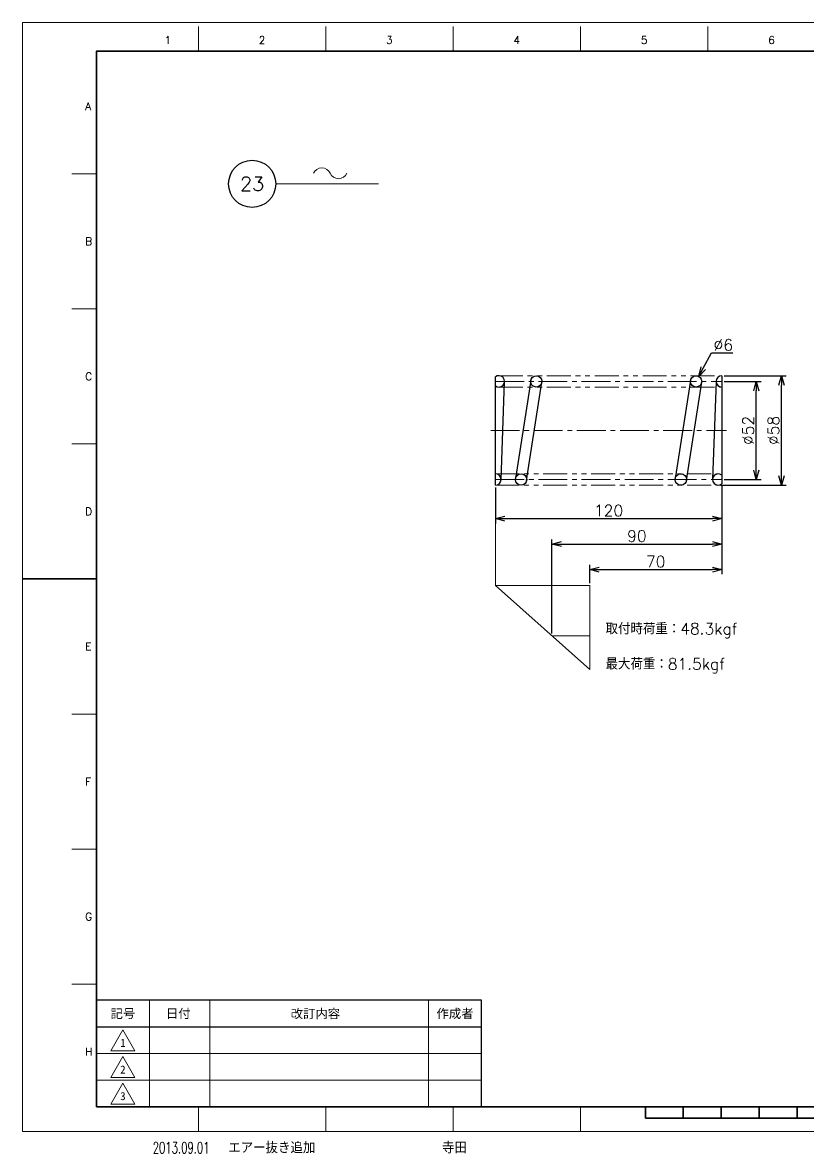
# Model space of a CAD drawing. Header units: millimetres. Extents: x 0 to 835, y -12 to 588.
# Drawn here: x 0 to 416, y -12 to 588 of the extents above; entities that cross this region are included whole.
import ezdxf
from ezdxf import colors
from ezdxf.entities.mleader import LeaderData, LeaderLine
from ezdxf.enums import TextEntityAlignment as Align
from ezdxf.math import Vec2, Vec3

# ---------------------------------------------------------------- set-up
doc = ezdxf.new("R2010")
doc.units = ezdxf.units.MM
doc.header["$LTSCALE"] = 0.8
doc.header["$PDMODE"] = 99
doc.header["$PDSIZE"] = 1
doc.linetypes.add('CENTER2', pattern=[28.575000000000003, 19.05, -3.175, 3.175, -3.175])
doc.linetypes.add('PHANTOM2', pattern=[31.750000000000004, 15.875, -3.175, 3.175, -3.175, 3.175, -3.175])
for name, color, linetype, lineweight in [('05_CENTER', 4, 'CENTER2', 13), ('06_PHANTOM', 2, 'PHANTOM2', 13), ('08_DIM', 3, 'Continuous', 13), ('90_FRAME', 5, 'Continuous', 35)]:
    doc.layers.add(name, color=color, linetype=linetype, lineweight=lineweight)
doc.layers.add('91_BLANK', color=5, linetype='Continuous', lineweight=0, plot=False)
doc.styles.add('KSS_TXT', font='txt.shx', dxfattribs={"bigfont": 'extfont2.shx'})
doc.styles.add('MS_G', font='MS Gothic.ttf')
doc.styles.get("Standard").update_dxf_attribs({"font": 'txt.shx', "bigfont": 'extfont2.shx'})
doc.styles.add('表題用', font='MS PGothic.ttf')
doc.dimstyles.new('KSS_DIM', dxfattribs={"dimscale": 2, "dimtxt": 3, "dimasz": 2.5, "dimexe": 1.25, "dimexo": 0.625, "dimtad": 1, "dimdsep": 46, "dimtxsty": 'KSS_TXT', "dimblk": 'OPEN30', "dimcen": 0, "dimazin": 2, "dimtfac": 0.75, "dimtmove": 0, "dimatfit": 3, "dimldrblk": 'OPEN30', "dimfxl": 1.25, "dimtolj": 1, "dimarcsym": 0})
doc.dimstyles.new('KSS_DIM$3', dxfattribs={"dimscale": 2, "dimtxt": 3, "dimasz": 2.5, "dimexe": 1.25, "dimexo": 0.625, "dimtad": 1, "dimtih": 1, "dimtoh": 1, "dimdsep": 46, "dimtxsty": 'KSS_TXT', "dimblk": 'OPEN30', "dimcen": 0, "dimazin": 2, "dimtfac": 0.75, "dimtofl": 0, "dimtmove": 0, "dimatfit": 3, "dimldrblk": 'OPEN30', "dimfxl": 1.25, "dimtolj": 1, "dimarcsym": 0})

# ---------------------------------------------------------------- blocks, each defined once
blk = doc.blocks.new('AM_BALLOON1')
at = {"transparency": 16777216}
blk.add_circle((0, 0), 5, dxfattribs=at)
blk.add_attdef('B_NUMBER', text='', height=3, dxfattribs=at).set_placement((0, 0), align=Align.MIDDLE_CENTER)
blk = doc.blocks.new('_OPEN')
at = {"color": 0, "linetype": 'ByBlock'}
for p, q in [((-1, 0.1666666666666666), (0, 0)), ((0, 0), (-1, -0.1666666666666666)), ((0, 0), (-1, 0))]:
    blk.add_line(p, q, dxfattribs=at)
blk = doc.blocks.new('p1ba05')
for centre, start, end in [((-2.953558874599082, 0.2854771617432377), 24.22763733453314, 155.5757785718213), ((0, 1.620669598395743), 204.2276373345332, 335.5757785718214)]:
    blk.add_arc(centre, 1.620669598395854, start, end)
blk = doc.blocks.new('_Open30')
at = {"color": 0, "linetype": 'ByBlock', "lineweight": -2}
for p, q in [((-1, 0.26794919), (0, 0)), ((0, 0), (-1, -0.26794919)), ((0, 0), (-1, 0))]:
    blk.add_line(p, q, dxfattribs=at)
blk = doc.blocks.new('*D142')
at = {"layer": '08_DIM', "color": 0, "lineweight": -2, "transparency": 16777216}
for p, q in [((370.5185724003773, 341.9433850841612), (370.5185724003773, 322.289705720567)), ((250.5184466562009, 341.2860947677378), (250.5184466562009, 322.289705720567)), ((255.5184466562009, 324.789705720567), (365.5185724003773, 324.789705720567))]:
    blk.add_line(p, q, dxfattribs=at)
at = {"layer": 'Defpoints', "color": 0, "transparency": 16777216}
for p in [(250.5184466562009, 342.5360947677378), (370.5185724003773, 343.1933850841612), (370.5185724003773, 324.789705720567)]:
    blk.add_point(p, dxfattribs=at)
at = {"layer": '08_DIM', "color": 0, "lineweight": -2, "transparency": 16777216, "xscale": 5, "yscale": 5, "zscale": 5, "rotation": 180}
blk.add_blockref('_Open30', (250.5184466562009, 324.789705720567), dxfattribs=at)
at = {"layer": '08_DIM', "color": 0, "lineweight": -2, "transparency": 16777216, "xscale": 5, "yscale": 5, "zscale": 5}
blk.add_blockref('_Open30', (370.5185724003773, 324.789705720567), dxfattribs=at)
at = {"layer": '08_DIM', "color": 0, "transparency": 16777216, "insert": (310.5185095282891, 329.039705720567), "char_height": 6, "attachment_point": 5, "style": 'KSS_TXT'}
blk.add_mtext('\\A1;120', dxfattribs=at)
blk = doc.blocks.new('*D143')
at = {"layer": '08_DIM', "color": 0, "lineweight": -2, "transparency": 16777216}
for p, q in [((370.5185724003773, 341.9433850841612), (370.5185724003773, 308.8116243849091)), ((280.5185932471527, 263.9141446377495), (280.5185932471527, 313.8116243849091)), ((285.5185932471527, 311.3116243849091), (365.5185724003773, 311.3116243849091))]:
    blk.add_line(p, q, dxfattribs=at)
at = {"layer": 'Defpoints', "color": 0, "transparency": 16777216}
for p in [(370.5185724003773, 343.1933850841612), (370.5185724003773, 311.3116243849091), (280.5185932471527, 262.6641446377495)]:
    blk.add_point(p, dxfattribs=at)
at = {"layer": '08_DIM', "color": 0, "lineweight": -2, "transparency": 16777216, "xscale": 5, "yscale": 5, "zscale": 5, "rotation": 180}
blk.add_blockref('_Open30', (280.5185932471527, 311.3116243849091), dxfattribs=at)
at = {"layer": '08_DIM', "color": 0, "lineweight": -2, "transparency": 16777216, "xscale": 5, "yscale": 5, "zscale": 5}
blk.add_blockref('_Open30', (370.5185724003773, 311.3116243849091), dxfattribs=at)
at = {"layer": '08_DIM', "color": 0, "transparency": 16777216, "insert": (325.518582823765, 315.5616243849091), "char_height": 6, "attachment_point": 5, "style": 'KSS_TXT'}
blk.add_mtext('\\A1;90', dxfattribs=at)
blk = doc.blocks.new('*D144')
at = {"layer": '08_DIM', "color": 0, "lineweight": -2, "transparency": 16777216}
for p, q in [((370.5185724003773, 341.9433850841612), (370.5185724003773, 295.2811030724962)), ((300.5185724003809, 290.6468087636193), (300.5185724003809, 300.2811030724962)), ((305.5185724003809, 297.7811030724962), (365.5185724003773, 297.7811030724962))]:
    blk.add_line(p, q, dxfattribs=at)
at = {"layer": 'Defpoints', "color": 0, "transparency": 16777216}
for p in [(370.5185724003773, 343.1933850841612), (370.5185724003773, 297.7811030724962), (300.5185724003809, 289.3968087636193)]:
    blk.add_point(p, dxfattribs=at)
at = {"layer": '08_DIM', "color": 0, "lineweight": -2, "transparency": 16777216, "xscale": 5, "yscale": 5, "zscale": 5, "rotation": 180}
blk.add_blockref('_Open30', (300.5185724003809, 297.7811030724962), dxfattribs=at)
at = {"layer": '08_DIM', "color": 0, "lineweight": -2, "transparency": 16777216, "xscale": 5, "yscale": 5, "zscale": 5}
blk.add_blockref('_Open30', (370.5185724003773, 297.7811030724962), dxfattribs=at)
at = {"layer": '08_DIM', "color": 0, "transparency": 16777216, "insert": (335.5185724003791, 302.0311030724962), "char_height": 6, "attachment_point": 5, "style": 'KSS_TXT'}
blk.add_mtext('\\A1;70', dxfattribs=at)
blk = doc.blocks.new('*D145')
at = {"layer": '08_DIM', "color": 0, "lineweight": -2, "transparency": 16777216}
for p, q in [((371.7684466561973, 397.53609476235), (391.3090176793339, 397.5360947623499)), ((388.8090176793339, 350.5360947623499), (388.8090176793339, 392.5360947623499)), ((371.7684466561973, 345.53609476235), (391.3090176793339, 345.5360947623499))]:
    blk.add_line(p, q, dxfattribs=at)
at = {"layer": 'Defpoints', "color": 0, "transparency": 16777216}
for p in [(370.5184466561973, 397.53609476235), (388.8090176793339, 397.5360947623499), (370.5184466561973, 345.53609476235)]:
    blk.add_point(p, dxfattribs=at)
at = {"layer": '08_DIM', "color": 0, "lineweight": -2, "transparency": 16777216, "xscale": 5, "yscale": 5, "zscale": 5}
for p, rotation in [((388.8090176793339, 397.5360947623499), 90), ((388.8090176793339, 345.5360947623499), 270)]:
    blk.add_blockref('_Open30', p, dxfattribs=dict(at, rotation=rotation))
at = {"layer": '08_DIM', "color": 0, "transparency": 16777216, "insert": (384.5590176793338, 371.53609476235), "char_height": 6, "attachment_point": 5, "rotation": 90, "style": 'KSS_TXT'}
blk.add_mtext('\\A1;%%C52', dxfattribs=at)
blk = doc.blocks.new('*D146')
at = {"layer": '08_DIM', "color": 0, "lineweight": -2, "transparency": 16777216}
for p, q in [((371.7682074641554, 400.53609476235), (404.6718472541734, 400.5360947623499)), ((402.1718472541733, 347.5360947623499), (402.1718472541734, 395.5360947623499)), ((369.8983958602062, 342.53609476235), (404.6718472541733, 342.5360947623499))]:
    blk.add_line(p, q, dxfattribs=at)
at = {"layer": 'Defpoints', "color": 0, "transparency": 16777216}
for p in [(370.5182074641554, 400.53609476235), (402.1718472541734, 400.5360947623499), (368.6483958602062, 342.53609476235)]:
    blk.add_point(p, dxfattribs=at)
at = {"layer": '08_DIM', "color": 0, "lineweight": -2, "transparency": 16777216, "xscale": 5, "yscale": 5, "zscale": 5}
for p, rotation in [((402.1718472541734, 400.5360947623499), 90), ((402.1718472541733, 342.5360947623499), 270)]:
    blk.add_blockref('_Open30', p, dxfattribs=dict(at, rotation=rotation))
at = {"layer": '08_DIM', "color": 0, "transparency": 16777216, "insert": (397.9218472541733, 371.53609476235), "char_height": 6, "attachment_point": 5, "rotation": 90, "style": 'KSS_TXT'}
blk.add_mtext('\\A1;%%C58', dxfattribs=at)
blk = doc.blocks.new('*D147')
at = {"layer": '08_DIM', "color": 0, "lineweight": -2, "transparency": 16777216}
for p, q in [((360.7086742300294, 404.5695841870562), (365.0548431283381, 412.589027682561)), ((365.0548431283381, 412.589027682561), (376.3048431283381, 412.589027682561))]:
    blk.add_line(p, q, dxfattribs=at)
at = {"layer": 'Defpoints', "color": 0, "transparency": 16777216}
for p in [(358.3262822233202, 400.1736533042547), (355.4674118152691, 394.8985362448929)]:
    blk.add_point(p, dxfattribs=at)
at = {"layer": '08_DIM', "color": 0, "lineweight": -2, "transparency": 16777216, "xscale": 5, "yscale": 5, "zscale": 5, "rotation": 241.544347690172}
blk.add_blockref('_Open30', (358.3262822233202, 400.1736533042547), dxfattribs=at)
at = {"layer": '08_DIM', "color": 0, "transparency": 16777216, "insert": (371.3048431283382, 416.8390276825609), "char_height": 6, "attachment_point": 5, "style": 'KSS_TXT'}
blk.add_mtext('\\A1;%%C6', dxfattribs=at)

msp = doc.modelspace()

# ---------------------------------------------------------------- linework, layer by layer
at = {"color": 0}
for p, q in [((250.5184466562009, 342.5360947677378), (250.5183209080083, 399.8788044500812)), ((253.5165007418204, 345.4280591214971), (255.390334042519, 397.4280615114309)), ((269.2678486276986, 397.9973958269853), (261.1757248953677, 345.9973958269853)), ((267.1043676828144, 345.0747936923523), (275.1964914151454, 397.0747936923523)), ((353.9325256255711, 397.9973958418901), (345.8404018932401, 345.9973958418901)), ((351.7690446806869, 345.0747937072571), (359.8611684130178, 397.0747937072571)), ((367.5203925665651, 397.6441304127453), (365.6465592658665, 345.6441280228115)), ((370.5184466521846, 400.5360947665046), (370.5185724003773, 343.1933850841612))]:
    msp.add_line(p, q, dxfattribs=at)
for centre in [(272.232170021422, 397.5360947596688), (356.8968470192945, 397.5360947745736), (264.1400462890911, 345.5360947596688), (348.8047232869635, 345.5360947745736)]:
    msp.add_circle(centre, 3, dxfattribs=at)
for centre, radius, start, end in [((252.3922799568959, 397.5360971522911), 3.000000000004094, 231.3435269884595, 128.6567243021454), ((370.5184466521846, 397.5360947718851), 3, 90, 270), ((250.5184466562009, 345.5360947623573), 3, 270, 90), ((368.6446133514896, 345.5360923819513), 3.000000000004094, 51.34352698852, 308.6567243021454)]:
    msp.add_arc(centre, radius, start, end, dxfattribs=at)
at = {"layer": '05_CENTER'}
for p, q in [((250.5184466561973, 397.53609476235), (370.5184466561973, 397.53609476235)), ((248.0600405991668, 371.5360947650421), (373.0036160820405, 371.5360947650421)), ((250.5184466561973, 345.53609476235), (370.5184466561973, 345.53609476235))]:
    msp.add_line(p, q, dxfattribs=at)
at = {"layer": '06_PHANTOM'}
for p, q in [((252.3922799569141, 400.53609476235), (370.5184466561973, 400.53609476235)), ((252.3922799569141, 394.53609476235), (370.5184466561973, 394.5360947677306)), ((250.5184466561973, 348.53609476235), (368.6446133554841, 348.53609476235)), ((250.5184466561973, 342.53609476235), (368.6483958602062, 342.53609476235))]:
    msp.add_line(p, q, dxfattribs=at)
at = {"layer": '08_DIM'}
for p, q in [((134.1508750541111, 502.2332938546822), (188.5600988356568, 502.2332938546822)), ((250.5184466562009, 322.289705720567), (250.5183837821046, 289.3968087636193)), ((250.5183837821046, 289.3968087636193), (300.5185724003809, 289.3968087636193)), ((300.5185724003809, 244.8425115638023), (250.5183837821046, 289.3968087636193)), ((300.5185724003809, 289.3968087636193), (300.5185724003809, 244.8425115638023)), ((280.5185932471527, 262.6641446377495), (300.5185724003809, 262.6641446377495))]:
    msp.add_line(p, q, dxfattribs=at)
at = {"layer": '90_FRAME', "color": 4, "lineweight": 13}
for p, q in [((93.13286955239495, 572.6151258616644), (93.13286955239495, 585.683342247323)), ((160.6151284731227, 572.6151258616644), (160.6151284731227, 585.683342247323)), ((228.0973873938503, 572.6151258616644), (228.0973873938503, 585.683342247323)), ((295.579646314578, 572.6151258616644), (295.579646314578, 585.683342247323)), ((363.0619052353057, 572.6151258616644), (363.0619052353057, 585.683342247323)), ((39.16443845434634, 507.5506461778388), (26.09622206868775, 507.5506461778388)), ((39.16443845434634, 435.9712501083532), (26.09622206868775, 435.9712501083532)), ((39.16443845434634, 364.3918540388676), (26.09622206868775, 364.3918540388676)), ((39.16443845434634, 221.2330618998965), (26.09622206868775, 221.2330618998965)), ((39.16443845434634, 149.6536658304109), (26.09622206868775, 149.6536658304109)), ((39.16443845434634, 78.0742697609254), (26.09622206868775, 78.0742697609254)), ((93.13286955239495, -1.126752522395691e-07), (93.13286955239495, 13.00979007709968)), ((160.6151284731227, -1.126752522395691e-07), (160.6151284731227, 13.00979007709968)), ((228.0973873938503, -1.126752522395691e-07), (228.0973873938503, 13.00979007709968)), ((295.579646314578, -1.126752522395691e-07), (295.579646314578, 13.00979007709968))]:
    msp.add_line(p, q, dxfattribs=at)
at = {"layer": '90_FRAME'}
for p, q in [((-8.060645586883766e-07, 292.8124579693821), (39.16443845434634, 292.8124579693821)), ((330.0194227278673, 6.978305591408523), (330.0194227278673, 13.00979007709968)), ((350.124371013501, 6.978305591408523), (350.124371013501, 13.00979007709968)), ((370.2293192991348, 6.978305591408523), (370.2293192991348, 13.00979007709968)), ((390.3342675847659, 6.978305591408523), (390.3342675847659, 13.00979007709968)), ((410.4392158703996, 6.978305591408523), (410.4392158703996, 13.00979007709968)), ((330.0194227278673, 6.978305591408523), (531.0689055841998, 6.978305591408523))]:
    msp.add_line(p, q, dxfattribs=at)
at = {"layer": '90_FRAME', "color": 0, "lineweight": 13}
for p, q in [((67.16443845256146, 13.00979007709975), (67.16443845256146, 69.58121864829803)), ((99.16443845256146, 13.00979007709969), (99.16443845256146, 69.58121864829803)), ((215.1644384525615, 13.00979007709969), (215.1644384525615, 69.58121864829803)), ((39.16443845434634, 41.29550436269705), (243.1644384525614, 41.29550436269705)), ((39.16443845434634, 27.15264721990019), (243.1644384525614, 27.15264721990019))]:
    msp.add_line(p, q, dxfattribs=at)
at = {"layer": '90_FRAME', "color": 0, "lineweight": 25}
msp.add_line((39.16443845434634, 55.43836150550118), (243.1644384525614, 55.43836150550118), dxfattribs=at)
at = {"layer": '90_FRAME'}
msp.add_lwpolyline([(39.16443845434634, 13.00979007709968), (821.9238898577205, 13.00979007709968), (821.9238898577205, 572.6151258616644), (39.16443845434634, 572.6151258616644)], close=True, dxfattribs=at)
at = {"layer": '90_FRAME', "color": 0, "lineweight": 25}
msp.add_lwpolyline([(39.16443845434634, 13.00979007709969), (243.1644384525614, 13.00979007709975), (243.1644384525614, 69.58121864829803), (39.16443845434634, 69.58121864829803)], close=True, dxfattribs=at)
at = {"layer": '90_FRAME', "color": 0, "lineweight": 13}
for points in [[(46.80015273919167, 42.79762032240609), (53.1644384534539, 53.82088653339082), (59.52872416771249, 42.79762032240609), (46.80015273919167, 42.79762032240609)], [(46.80015273919167, 28.6547631796056), (53.1644384534539, 39.67802939058669), (59.52872416771249, 28.6547631796056), (46.80015273919167, 28.6547631796056)], [(46.80015273919167, 14.5119060368051), (53.1644384534539, 25.53517224778983), (59.52872416771249, 14.5119060368051), (46.80015273919167, 14.5119060368051)]]:
    msp.add_lwpolyline(points, dxfattribs=at)
at = {"layer": '91_BLANK'}
msp.add_lwpolyline([(-8.093381893559127e-07, -1.126752522395691e-07), (834.9921062419944, -1.126752522395691e-07), (834.9921062419944, 587.6997422500219), (-8.093381893559127e-07, 587.6997422500219)], close=True, dxfattribs=at)

# ---------------------------------------------------------------- block references
at = {"layer": '08_DIM', "xscale": 3, "yscale": 3, "zscale": 3}
msp.add_blockref('p1ba05', (167.3874100990188, 504.9684722050426), dxfattribs=at)

# ---------------------------------------------------------------- texts
at = {"layer": '08_DIM', "style": 'KSS_TXT'}
for s, p in [('取付時荷重：48.3kgf', (308.9212709873728, 263.4600868920081)), ('最大荷重：81.5kgf', (308.9212709873728, 244.8120157925126))]:
    msp.add_text(s, height=6, dxfattribs=at).set_placement(p)
at = {"layer": '90_FRAME', "color": 0, "lineweight": 13, "style": 'KSS_TXT'}
for s, p in [('1', (77.00299594207429, 575.2179924612188)), ('2', (126.8739990127601, 575.2179924612188)), ('3', (194.3562579334878, 575.2179924612188)), ('4', (261.8385168542129, 575.2179924612188)), ('5', (329.3207757749432, 575.2179924612188)), ('6', (396.8030346956683, 575.2179924612188))]:
    msp.add_text(s, height=4.0328, dxfattribs=at).set_placement(p, align=Align.BOTTOM_CENTER)
for s, p in [('A', (33.22759052088509, 543.3403442125816)), ('B', (33.22759052088509, 471.760948143096)), ('C', (33.22759052088509, 400.1815520736105)), ('D', (33.22759052088509, 328.6021560041249)), ('E', (33.22759052088509, 257.0227599346393)), ('F', (33.22759052088509, 185.4433638651537)), ('G', (33.22759052088509, 113.8639677956682)), ('H', (33.22759052088509, 42.28457172618261))]:
    msp.add_text(s, height=4.0328, dxfattribs=at).set_placement(p, align=Align.MIDDLE_LEFT)
at = {"layer": '90_FRAME', "color": 0, "style": '表題用'}
for s, p in [('記号', (53.1644384534539, 62.50979007689961)), ('日付', (82.477485895896, 62.50979007689961)), ('作成者', (229.1644384525615, 62.50979007689961))]:
    msp.add_text(s, height=4.8, dxfattribs=at).set_placement(p, align=Align.MIDDLE_CENTER)
msp.add_text('改訂内容', height=4.8, dxfattribs=at).set_placement((155.1644384525615, 62.50979007689961), align=Align.MIDDLE)
at = {"layer": '90_FRAME', "color": 0, "lineweight": 13, "style": 'MS_G'}
for s, p in [('1', (53.1644384534539, 46.95264721981943)), ('2', (53.1644384534539, 32.80979007701893)), ('3', (53.1644384534539, 18.66693293421844))]:
    msp.add_text(s, height=4.24285714284, dxfattribs=at).set_placement(p, align=Align.MIDDLE)
at = {"layer": '90_FRAME', "color": 3, "lineweight": 13, "width": 0.65}
msp.add_text('2013.09.01', height=6, dxfattribs=at).set_placement((68.95651053666433, -11.6105065002327))
at = {"layer": '90_FRAME', "color": 3, "lineweight": 13}
for s, p in [('エアー抜き追加', (108.939885229686, -11.6105065002327)), ('寺田', (222.213055531404, -11.6105065002327))]:
    msp.add_text(s, height=6, dxfattribs=at).set_placement(p)

# ---------------------------------------------------------------- dimensions: what is measured, and where the dimension line sits
at = {"layer": '08_DIM'}
dim = msp.add_diameter_dim_2p(p1=(355.4674118152691, 394.8985362448929), p2=(358.3262822233202, 400.1736533042547), dimstyle='KSS_DIM$3', override={"dimpost": '%%C<>', "dimtix": 1, "dimatfit": 2, "dimarcsym": 1}, dxfattribs=at)
dim.commit()
dim.dimension.update_dxf_attribs({"geometry": '*D147', "text_midpoint": (371.3048431283382, 412.5890276825609), "dimtype": 163})
for base, p1, p2, picture, middle in [((402.1718472541734, 400.5360947623499), (368.6483958602062, 342.53609476235), (370.5182074641554, 400.53609476235), '*D146', (397.9218472541733, 371.53609476235)), ((388.8090176793339, 397.5360947623499), (370.5184466561973, 345.53609476235), (370.5184466561973, 397.53609476235), '*D145', (384.5590176793338, 371.53609476235))]:
    dim = msp.add_linear_dim(base=base, p1=p1, p2=p2, angle=90, text='%%C<>', dimstyle='KSS_DIM', override={"dimarcsym": 1}, dxfattribs=at)
    dim.commit()
    dim.dimension.update_dxf_attribs({"geometry": picture, "text_midpoint": middle})
for base, p1, picture, middle in [((370.5185724003773, 324.789705720567), (250.5184466562009, 342.5360947677378), '*D142', (310.5185095282891, 329.039705720567)), ((370.5185724003773, 311.3116243849091), (280.5185932471527, 262.6641446377495), '*D143', (325.518582823765, 315.5616243849091)), ((370.5185724003773, 297.7811030724962), (300.5185724003809, 289.3968087636193), '*D144', (335.5185724003791, 302.0311030724962))]:
    dim = msp.add_linear_dim(base=base, p1=p1, p2=(370.5185724003773, 343.1933850841612), dimstyle='KSS_DIM', override={"dimarcsym": 1}, dxfattribs=at)
    dim.commit()
    dim.dimension.update_dxf_attribs({"geometry": picture, "text_midpoint": middle})

# ---------------------------------------------------------------- leaders
ml = msp.add_multileader_block('Standard', dxfattribs=at)
ml.set_content('AM_BALLOON1', color=256, scale=2.5)
ml.set_attribute('B_NUMBER', '23', width=0)
ml.set_leader_properties(color=256, linetype='ByLayer', lineweight=-1)
ml.set_arrow_properties(name='OPEN')
ml.build(insert=Vec2(0, 0))
ml.multileader.update_dxf_attribs({"leader_type": 0, "has_dogleg": 0, "text_right_attachment_type": 6, "dogleg_length": 0, "arrow_head_size": 5, "scale": 2.5, "block_connection_type": 1})
ctx = ml.context
ctx.base_point, ctx.scale, ctx.char_height, ctx.arrow_head_size, ctx.landing_gap_size, ctx.plane_origin = Vec3(121.6362036461633, 502.2432811505857), 2.5, 10, 5, 5, Vec3(121.6362036461633, 502.2432811505857)
ctx.right_attachment, ctx.attachment_type = 6, 1
notes = []
notes.append((ctx, [(0, (0, 0, 0), (0, 0), (1, 0), 1, [])]))
ctx.block.insert = Vec3(121.6362036461633, 502.2432811505857)
for ctx, leaders in notes:
    for number, flags, end, landing, length, lines in leaders:
        leader = LeaderData()
        leader.index, (leader.has_last_leader_line, leader.has_dogleg_vector, leader.attachment_direction) = number, flags
        leader.last_leader_point, leader.dogleg_vector, leader.dogleg_length = Vec3(end), Vec3(landing), length
        for number, points, colour, breaks in lines:
            line = LeaderLine()
            line.index, line.vertices, line.color, line.breaks = number, Vec3.list(points), colors.encode_raw_color(colour), breaks
            leader.lines.append(line)
        ctx.leaders.append(leader)

doc.saveas('drawing.dxf')
